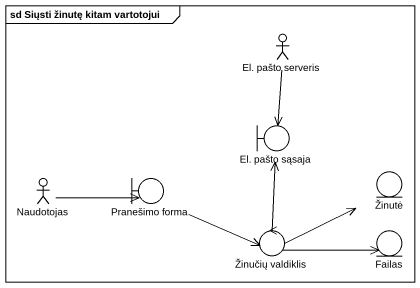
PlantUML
@startuml
mainframe sd Siųsti žinutę kitam vartotojui
actor "El. pašto serveris" as El_pašto_serveris
boundary "El. pašto sąsaja" as El_pašto_sąsaja
actor Naudotojas
boundary "Pranešimo forma" as Pranešimo_forma
entity Žinutė
control "Žinučių valdiklis" as Žinučių_valdiklis
entity Failas
El_pašto_serveris --> El_pašto_sąsaja
Naudotojas -right-> Pranešimo_forma
Pranešimo_forma -right-> Žinučių_valdiklis
Žinučių_valdiklis -up-> El_pašto_sąsaja
Žinučių_valdiklis -right-> Žinutė
Žinučių_valdiklis -right-> Failas
@enduml
